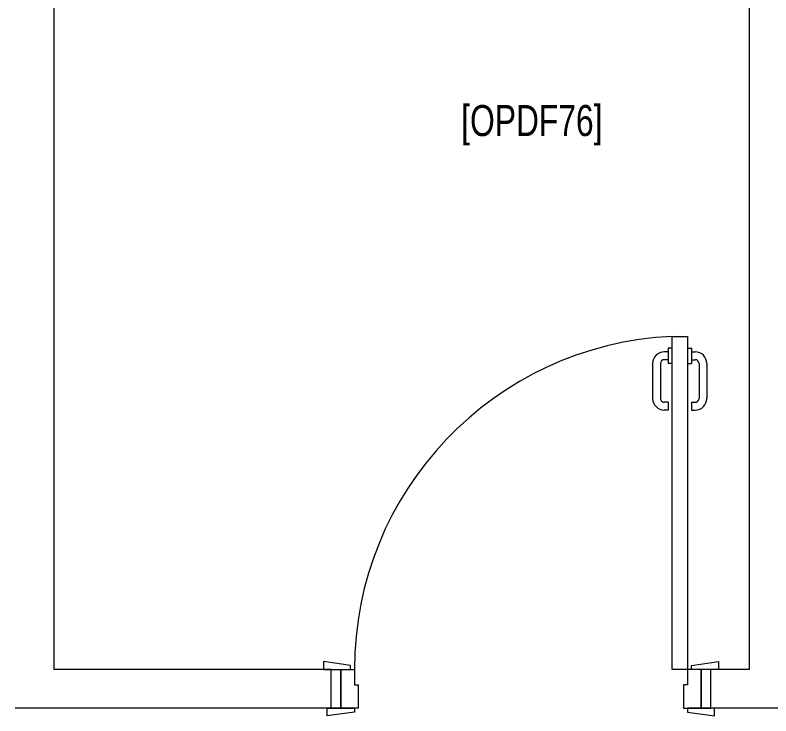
# Model space of a CAD drawing. Extents: x -234346 to 58427, y -132654 to -82394.
# Drawn here: x -68678 to -66727, y -99166 to -97358 of the extents above; entities that cross this region are included whole.
import ezdxf

# ---------------------------------------------------------------- set-up
doc = ezdxf.new("R2010")
doc.units = 0
doc.header["$LTSCALE"] = 8
for name, color, linetype, lineweight in [('72_EGR_BASE_TEXT', 9, 'Continuous', 5), ('72_EGR_EQP_TAG', 9, 'Continuous', 5), ('Walls', 9, 'Continuous', 5), ('Wooden Joinery', 9, 'Continuous', 5)]:
    doc.layers.add(name, color=color, linetype=linetype, lineweight=lineweight)
doc.styles.add('X3G_ENTITY_9F38', font='swisscl.ttf', dxfattribs={"height": 0.2})

# ---------------------------------------------------------------- blocks, each defined once
blk = doc.blocks.new('A$C72370EFE')
at = {"layer": 'Wooden Joinery'}
for p, q in [((-0.01, -0.03), (-0.01, -0.07)), ((0, -0.03), (-0.01, -0.03)), ((0.04, -0.03), (0.05, -0.03)), ((0.05, -0.03), (0.05, -0.07)), ((-0.01, -0.04), (-0.02, -0.04)), ((0.05, -0.04), (0.06, -0.04)), ((-0.05, -0.07), (-0.05, -0.16)), ((-0.03, -0.07), (-0.03, -0.16)), ((-0.01, -0.06), (-0.02, -0.06)), ((0, -0.07), (-0.01, -0.07)), ((0.04, -0.07), (0.05, -0.07)), ((0.05, -0.06), (0.06, -0.06)), ((0.07, -0.07), (0.07, -0.16)), ((0.09, -0.07), (0.09, -0.16)), ((-0.01, -0.17), (-0.02, -0.17)), ((-0.01, -0.17), (-0.01, -0.19)), ((0.05, -0.17), (0.06, -0.17)), ((0.05, -0.17), (0.05, -0.19)), ((-0.01, -0.19), (-0.02, -0.19)), ((0.05, -0.19), (0.06, -0.19))]:
    blk.add_line(p, q, dxfattribs=at)
for centre, radius, start, end in [((-0.02, -0.07), 0.03, 90, 180), ((0.06, -0.07), 0.03, 0, 90), ((-0.02, -0.07), 0.01, 90, 180), ((0.06, -0.07), 0.01, 0, 90), ((-0.02, -0.16), 0.03, 180, 270), ((-0.02, -0.16), 0.01, 180, 270), ((0.06, -0.16), 0.01, 270, 0), ((0.06, -0.16), 0.03, 270, 0)]:
    blk.add_arc(centre, radius, start, end, dxfattribs=at)
blk = doc.blocks.new('A$C5DAD61B4')
at = {"layer": 'Wooden Joinery'}
for points in [[(80, 959.1), (80, 969.1), (10, 979.1), (10, 959.1)], [(940, 959.1), (940, 969.1), (1010, 979.1), (1010, 959.1)], [(70, 859.1), (70, 849.1), (0, 839.1), (0, 859.1)], [(120, 859.1), (120, 0), (80, 0), (80, 859.1)], [(950, 859.1), (950, 849.1), (1020, 839.1), (1020, 859.1)]]:
    blk.add_lwpolyline(points, close=True, dxfattribs=at)
for points in [[(45, 859.1), (45, 959.1), (20, 959.1), (20, 859.1), (45, 859.1)], [(45, 859.1), (80, 859.1), (80, 899.1), (90, 899.1), (90, 959.1), (45, 959.1), (45, 859.1)], [(975, 859.1), (940, 859.1), (940, 899.1), (930, 899.1), (930, 959.1), (975, 959.1), (975, 859.1)], [(975, 859.1), (975, 959.1), (1000, 959.1), (1000, 859.1), (975, 859.1)]]:
    blk.add_lwpolyline(points, dxfattribs=at)
blk.add_arc((80, 859.1), 860, 272.666, 0, dxfattribs=at)
at = {"layer": 'Wooden Joinery', "xscale": 999.9999999998854, "yscale": 999.9999999998854, "zscale": 999.9999999998854, "rotation": 180}
blk.add_blockref('A$C72370EFE', (120, 0), dxfattribs=at)
blk = doc.blocks.new('1stF')
at = {"layer": 'Walls', "color": 9}
for p, q in [((-68577.9, -96545.7, 0.1), (-68577.9, -99045.7, 0.1)), ((-66781.9, -99045.7, 0.1), (-66781.9, -96545.7, 0.1)), ((-67861.9, -99045.7, 0.1), (-68577.9, -99045.7, 0.1)), ((-67861.9, -99145.7, 0.1), (-67861.9, -99045.7, 0.1)), ((-66781.9, -99045.7, 0.1), (-66881.9, -99045.7, 0.1)), ((-66881.9, -99145.7, 0.1), (-66881.9, -99045.7, 0.1)), ((-67861.9, -99145.7, 0.1), (-68677.9, -99145.7, 0.1)), ((-64711.9, -99145.7, 0.1), (-66881.9, -99145.7, 0.1))]:
    blk.add_line(p, q, dxfattribs=at)
at = {"layer": 'Wooden Joinery', "color": 9, "rotation": 180}
blk.add_blockref('A$C5DAD61B4', (-66861.9, -98186.7, 0.1), dxfattribs=at)
at = {"layer": '72_EGR_BASE_TEXT', "color": 9, "insert": (-67343.8, -97589.7, 0.1), "char_height": 80, "attachment_point": 2, "style": 'X3G_ENTITY_9F38'}
blk.add_mtext('[OPDF76]', dxfattribs=at)

msp = doc.modelspace()

# ---------------------------------------------------------------- block references
at = {"layer": '72_EGR_EQP_TAG'}
msp.add_blockref('1stF', (0, 0), dxfattribs=at)

doc.saveas('drawing.dxf')
